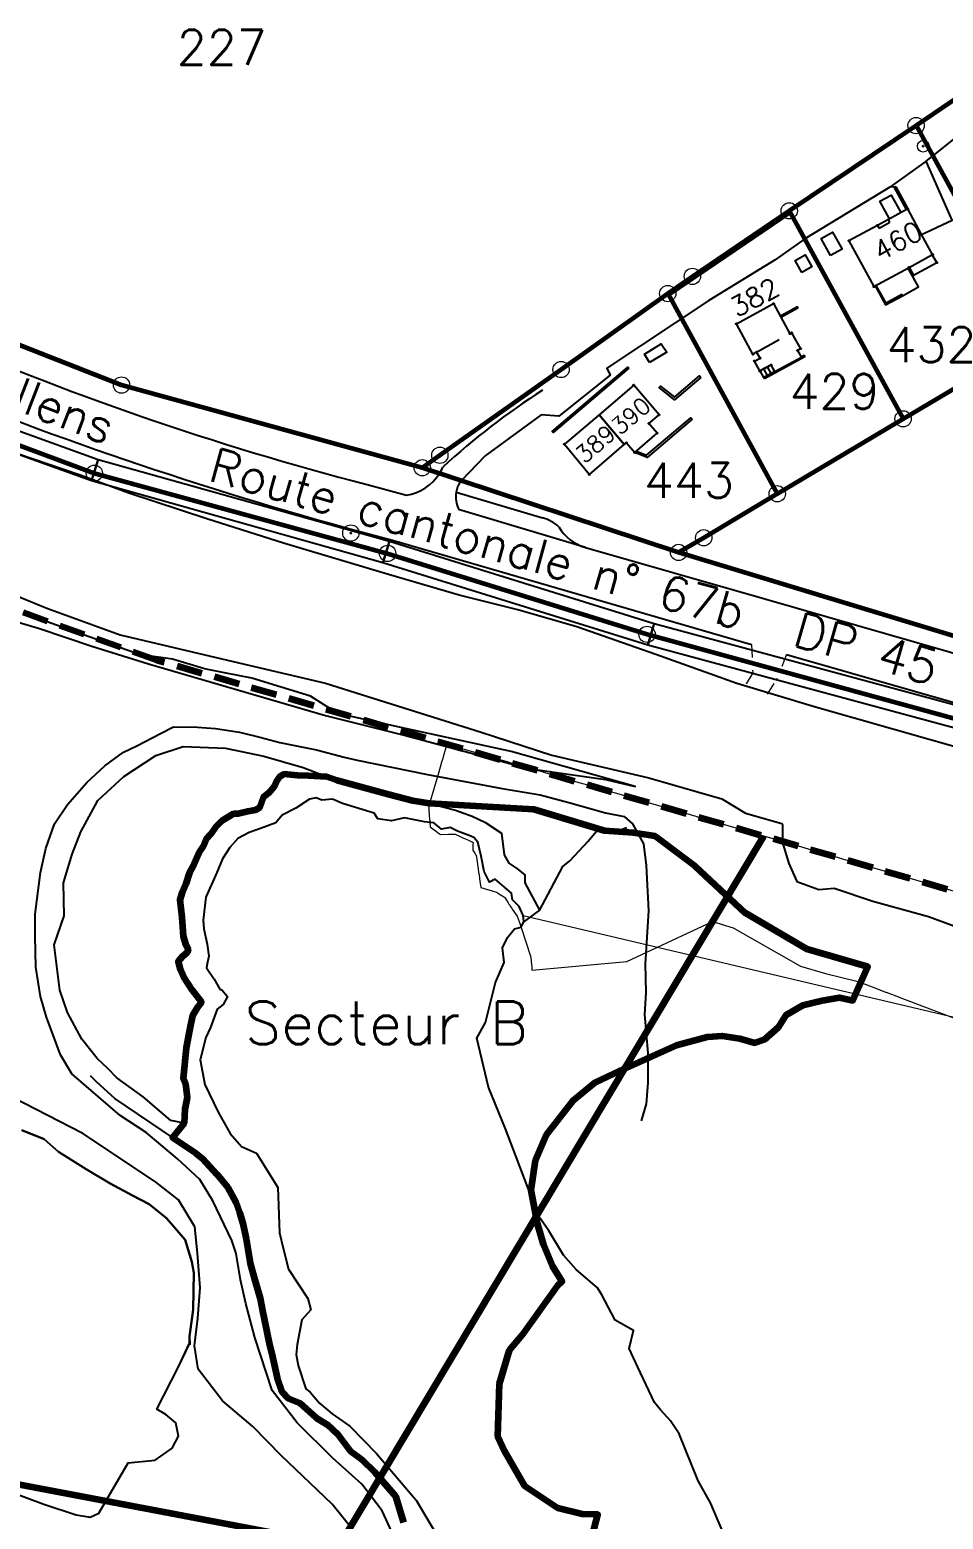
# Model space of a CAD drawing. Extents: x 2520721 to 2521796, y 1155654 to 1156356.
# Drawn here: x 2521179.1 to 2521320.3, y 1156099.8 to 1156330.2 of the extents above; entities that cross this region are included whole.
import ezdxf

# ---------------------------------------------------------------- set-up
doc = ezdxf.new("R2010")
doc.units = 0
doc.linetypes.add('HIDDEN', pattern=[6, 4, -2])
doc.linetypes.add('LINETYPE011', pattern=[4, 2, -2])
doc.layers.get('0').update_dxf_attribs({"linetype": 'CONTINUOUS'})
for name, color, linetype in [('A0240', 7, 'CONTINUOUS'), ('B0241', 7, 'CONTINUOUS'), ('BORD_DE_CHAUSS_E', 7, 'CONTINUOUS'), ('CDS_BATIMENTS', 7, 'CONTINUOUS'), ('CDS_NATURES', 7, 'CONTINUOUS'), ('OBJETS_DIVERS', 7, 'CONTINUOUS'), ('P_RIM_TRE_EXPLOITATION', 7, 'CONTINUOUS'), ('P_RIM_TRE_EXTRACTION', 7, 'CONTINUOUS'), ('PERIM_CUBE_2020', 7, 'CONTINUOUS'), ('POCHAGE', 7, 'CONTINUOUS'), ('POINTS', 7, 'CONTINUOUS'), ('PROJET_CASIER', 7, 'CONTINUOUS'), ('PROPRIETE_IMMEUBLES', 7, 'CONTINUOUS'), ('RAMBLAIS0237', 7, 'CONTINUOUS'), ('SECTEUR_NON_EXPLOITE0253', 7, 'CONTINUOUS'), ('STRUCTURES0246', 7, 'CONTINUOUS'), ('TXT-CDS', 7, 'CONTINUOUS'), ('TXT-IM', 7, 'CONTINUOUS'), ('TXT-ODL', 7, 'CONTINUOUS')]:
    doc.layers.add(name, color=color, linetype=linetype)
doc.styles.get("Standard").update_dxf_attribs({"font": 'simplex'})

# ---------------------------------------------------------------- blocks, each defined once
blk = doc.blocks.new('1')
at = {"layer": 'POINTS', "color": 8, "lineweight": 15}
blk.add_circle((0, 0), 0.7, dxfattribs=at)
at = {"layer": 'POINTS', "color": 7}
blk.add_circle((0, 0), 0.05, dxfattribs=at)
blk = doc.blocks.new('6')
at = {"layer": 'POINTS', "color": 8}
blk.add_circle((0, 0), 0.05, dxfattribs=at)
blk = doc.blocks.new('2')
at = {"layer": 'POINTS', "color": 8, "lineweight": 15}
blk.add_circle((0, 0), 0.5, dxfattribs=at)
at = {"layer": 'POINTS', "color": 7}
blk.add_circle((0, 0), 0.05, dxfattribs=at)
blk = doc.blocks.new('*G249325')
at = {"layer": 'OBJETS_DIVERS', "color": 8}
blk.add_line((0, 0), (-19.61, 5.86), dxfattribs=at)
blk.add_arc((-15.69, 7.79), 4.36, 170.0677, 206.2881, dxfattribs=at)
blk = doc.blocks.new('*G252415')
at = {"color": 7}
for points in [[(86.83, 471.76, 0), (85.76, 468.42, 0), (53.23, 480.16, 0), (54.83, 483.3, 0)], [(131.84, 459.12, 0), (130.85, 455.77, 0), (85.76, 468.42, 0), (86.83, 471.76, 0)], [(172.76, 446.39, 0), (171.78, 443.03, 0), (130.85, 455.77, 0), (131.84, 459.12, 0)], [(255.7, 423.96, 0), (254.75, 420.59, 0), (171.78, 443.03, 0), (172.76, 446.39, 0)]]:
    blk.add_polyline3d(points, close=True, dxfattribs=at)
blk = doc.blocks.new('*G288493')
at = {"layer": 'OBJETS_DIVERS', "color": 8}
for p, q in [((0, 0), (1.679, 0.891)), ((0.551, -1.05), (0, 0)), ((1.108, -0.745), (0.56, 0.297)), ((1.666, -0.44), (1.119, 0.594)), ((2.223, -0.135), (1.679, 0.891)), ((0.551, -1.05), (2.223, -0.135))]:
    blk.add_line(p, q, dxfattribs=at)
blk = doc.blocks.new('*G609309')
at = {"layer": 'RAMBLAIS0237', "color": 7, "lineweight": 20}
blk.add_polyline3d([(118.34, 280.95, 0), (49.93, 297.12, 0), (50.04, 296.21, 0), (49.6, 295.34, 0), (48.61, 295.11, 0), (47.49, 293.73, 0), (46.75, 292.14, 0), (47.01, 289.91, 0), (45.67, 286.77, 0), (44.08, 280.61, 0), (42.77, 278.2, 0), (44.56, 270.62, 0), (47.18, 264.15, 0), (51.46, 252.9, 0), (52.35, 250.62, 0), (53.91, 248.38, 0), (56.18, 244.61, 0), (58.1, 242.4, 0), (61.44, 239.56, 0), (62.11, 238.49, 0), (64.15, 234.58, 0), (67.01, 232.95, 0), (66.33, 230.17, 0), (67.68, 227.3, 0), (70.24, 221.81, 0), (71.16, 220.67, 0), (72.7, 219, 0), (74.02, 216.99, 0), (76.99, 209.74, 0), (78.87, 206.32, 0), (80.72, 202.06, 0)], dxfattribs=at)
blk = doc.blocks.new('*G611316')
at = {"layer": 'RAMBLAIS0237', "color": 7, "lineweight": 20}
blk.add_polyline3d([(118.34, 280.95, 0), (49.93, 297.12, 0), (50.04, 296.21, 0), (49.6, 295.34, 0), (48.61, 295.11, 0), (47.49, 293.73, 0), (46.75, 292.14, 0), (47.01, 289.91, 0), (45.67, 286.77, 0), (44.08, 280.61, 0), (42.77, 278.2, 0), (44.56, 270.62, 0), (47.18, 264.15, 0), (51.46, 252.9, 0), (52.35, 250.62, 0), (53.91, 248.38, 0), (56.18, 244.61, 0), (58.1, 242.4, 0), (61.44, 239.56, 0), (62.11, 238.49, 0), (64.15, 234.58, 0), (67.01, 232.95, 0), (66.33, 230.17, 0), (67.68, 227.3, 0), (70.24, 221.81, 0), (71.16, 220.67, 0), (72.7, 219, 0), (74.02, 216.99, 0), (76.99, 209.74, 0), (78.87, 206.32, 0), (80.72, 202.06, 0)], dxfattribs=at)

msp = doc.modelspace()

# ---------------------------------------------------------------- linework, layer by layer
at = {"layer": 'A0240', "color": 48, "lineweight": 20}
msp.add_polyline3d([(2521173.746, 1156104.976, 0), (2521181.266, 1156102.15, 0), (2521186.269, 1156100.515, 0), (2521188.156, 1156100.216, 0), (2521188.175, 1156100.213, 0), (2521188.46, 1156100.168, 0), (2521189.778, 1156100.76, 0), (2521194.309, 1156108.568, 0), (2521198.466, 1156108.992, 0), (2521201.093, 1156110.847, 0), (2521202.111, 1156112.702, 0), (2521201.69, 1156114.768, 0), (2521200.119, 1156116.061, 0), (2521198.749, 1156116.86, 0), (2521202.043, 1156123.308, 0), (2521203.823, 1156127.077, 0), (2521203.817, 1156128.101, 0), (2521204.385, 1156132.275, 0), (2521204.462, 1156137.947, 0), (2521204.137, 1156139.643, 0), (2521203.15, 1156143.068, 0), (2521200.258, 1156146.392, 0), (2521197.572, 1156148.559, 0), (2521194.975, 1156149.94, 0), (2521191.541, 1156151.779, 0), (2521187.838, 1156153.982, 0), (2521183.551, 1156156.678, 0), (2521181.303, 1156158.656, 0), (2521177.854, 1156160.016, 0)], dxfattribs=at)
at = {"layer": 'A0240', "color": 7}
msp.add_polyline3d([(2521173.746, 1156104.976, 0), (2521181.266, 1156102.15, 0), (2521186.269, 1156100.515, 0), (2521188.156, 1156100.216, 0), (2521188.175, 1156100.213, 0), (2521188.46, 1156100.168, 0), (2521189.778, 1156100.76, 0), (2521194.309, 1156108.568, 0), (2521198.466, 1156108.992, 0), (2521201.093, 1156110.847, 0), (2521202.111, 1156112.702, 0), (2521201.69, 1156114.768, 0), (2521200.119, 1156116.061, 0), (2521198.749, 1156116.86, 0), (2521202.043, 1156123.308, 0), (2521203.823, 1156127.077, 0), (2521203.817, 1156128.101, 0), (2521204.385, 1156132.275, 0), (2521204.462, 1156137.947, 0), (2521204.137, 1156139.643, 0), (2521203.15, 1156143.068, 0), (2521200.258, 1156146.392, 0), (2521197.572, 1156148.559, 0), (2521194.975, 1156149.94, 0), (2521191.541, 1156151.779, 0), (2521187.838, 1156153.982, 0), (2521183.551, 1156156.678, 0), (2521181.303, 1156158.656, 0), (2521177.854, 1156160.016, 0)], dxfattribs=at)
at = {"layer": 'B0241', "color": 37, "lineweight": 20}
for points in [[(2521324.494, 1156218.672, 671.49), (2521300.594, 1156225.432, 672.61), (2521288.424, 1156229.112, 673.01), (2521275.894, 1156233.582, 673.99), (2521263.674, 1156237.882, 674.38), (2521254.594, 1156240.492, 675.03), (2521245.494, 1156242.782, 675.27), (2521234.544, 1156245.982, 676.15), (2521218.344, 1156250.822, 676.77), (2521206.474, 1156254.562, 677.28), (2521194.394, 1156258.572, 677.85), (2521186.914, 1156261.342, 678.24), (2521172.314, 1156266.272, 678.81)], [(2521167.603, 1156246.552, 676.03), (2521181.723, 1156240.772, 675.54), (2521193.063, 1156236.642, 675.19), (2521207.943, 1156233.142, 674.87), (2521224.803, 1156229.192, 674.66), (2521248.873, 1156221.592, 673.39), (2521259.823, 1156218.022, 673.07), (2521274.833, 1156214.522, 673.6), (2521286.123, 1156211.292, 673.44), (2521289.783, 1156209.082, 673.38), (2521295.367, 1156207.44, 668.21), (2521295.486, 1156207.273, 668.21), (2521295.486, 1156204.473, 668.21), (2521296.486, 1156201.273, 668.21), (2521297.686, 1156198.473, 668.21), (2521301.086, 1156197.273, 668.21), (2521303.486, 1156197.473, 668.21), (2521309.486, 1156195.473, 668.21), (2521318.086, 1156193.073, 668.21), (2521325.086, 1156190.473, 668.21)]]:
    msp.add_polyline3d(points, dxfattribs=at)
at = {"layer": 'B0241', "color": 7}
for points in [[(2521324.494, 1156218.672, 671.49), (2521300.594, 1156225.432, 672.61), (2521288.424, 1156229.112, 673.01), (2521275.894, 1156233.582, 673.99), (2521263.674, 1156237.882, 674.38), (2521254.594, 1156240.492, 675.03), (2521245.494, 1156242.782, 675.27), (2521234.544, 1156245.982, 676.15), (2521218.344, 1156250.822, 676.77), (2521206.474, 1156254.562, 677.28), (2521194.394, 1156258.572, 677.85), (2521186.914, 1156261.342, 678.24), (2521172.314, 1156266.272, 678.81)], [(2521167.603, 1156246.552, 676.03), (2521181.723, 1156240.772, 675.54), (2521193.063, 1156236.642, 675.19), (2521207.943, 1156233.142, 674.87), (2521224.803, 1156229.192, 674.66), (2521248.873, 1156221.592, 673.39), (2521259.823, 1156218.022, 673.07), (2521274.833, 1156214.522, 673.6), (2521286.123, 1156211.292, 673.44), (2521289.783, 1156209.082, 673.38), (2521295.367, 1156207.44, 668.21), (2521295.486, 1156207.273, 668.21), (2521295.486, 1156204.473, 668.21), (2521296.486, 1156201.273, 668.21), (2521297.686, 1156198.473, 668.21), (2521301.086, 1156197.273, 668.21), (2521303.486, 1156197.473, 668.21), (2521309.486, 1156195.473, 668.21), (2521318.086, 1156193.073, 668.21), (2521325.086, 1156190.473, 668.21)]]:
    msp.add_polyline3d(points, dxfattribs=at)
at = {"layer": 'BORD_DE_CHAUSS_E', "color": 8, "linetype": 'LINETYPE011', "lineweight": 9}
for p, q in [((2521290.689, 1156235.162), (2521290.896, 1156230.777)), ((2521296.124, 1156233.592), (2521294.613, 1156229.749)), ((2521290.896, 1156230.777), (2521289.551, 1156228.546)), ((2521293.164, 1156227.443), (2521294.613, 1156229.749))]:
    msp.add_line(p, q, dxfattribs=at)
at = {"layer": 'CDS_BATIMENTS', "color": 8, "lineweight": 20}
for p, q in [((2521314.853, 1156302.52), (2521317, 1156298.581)), ((2521271.025, 1156266.071), (2521267.124, 1156270.7))]:
    msp.add_line(p, q, dxfattribs=at)
for points in [[(2521317, 1156298.581, 0), (2521318.702, 1156295.459, 0), (2521318.658, 1156295.435, 0), (2521319.333, 1156294.213, 0), (2521315.74, 1156292.278, 0), (2521315.084, 1156293.485, 0), (2521309.631, 1156290.51, 0), (2521305.771, 1156297.588, 0), (2521310.203, 1156299.975, 0), (2521311.872, 1156300.891, 0), (2521314.853, 1156302.52, 0)], [(2521267.124, 1156270.7, 0), (2521272.485, 1156275.268, 0), (2521276.417, 1156270.684, 0), (2521274.839, 1156269.329, 0), (2521276.125, 1156267.836, 0), (2521272.642, 1156264.841, 0), (2521271.35, 1156266.357, 0), (2521271.025, 1156266.071, 0)], [(2521271.025, 1156266.071, 0), (2521265.632, 1156261.457, 0), (2521261.762, 1156266.131, 0), (2521267.124, 1156270.7, 0)]]:
    msp.add_polyline3d(points, dxfattribs=at)
msp.add_polyline3d([(2521291.983, 1156277.46, 0), (2521291.159, 1156278.997, 0), (2521292.017, 1156279.44, 0), (2521291.493, 1156280.374, 0), (2521290.929, 1156280.057, 0), (2521288.358, 1156284.749, 0), (2521294.11, 1156287.874, 0), (2521296.644, 1156283.227, 0), (2521296.909, 1156283.371, 0), (2521298.27, 1156280.902, 0), (2521297.832, 1156280.631, 0), (2521298.431, 1156279.526, 0), (2521294.319, 1156277.303, 0), (2521293.741, 1156278.393, 0)], close=True, dxfattribs=at)
at = {"layer": 'CDS_NATURES', "color": 8}
for p, q in [((2521318.824, 1156310.798), (2521330.355, 1156320.024)), ((2521317.709, 1156309.906), (2521312.086, 1156305.912)), ((2521231.287, 1156259.888), (2521237.365, 1156258.252)), ((2521245.026, 1156258.7), (2521258.357, 1156254.763))]:
    msp.add_line(p, q, dxfattribs=at)
at = {"layer": 'CDS_NATURES', "color": 8, "linetype": 'HIDDEN'}
for p, q in [((2521317.709, 1156309.906), (2521318.824, 1156310.798)), ((2521321.573, 1156305.71), (2521318.824, 1156310.798)), ((2521242.447, 1156261.606), (2521245.831, 1156260.488)), ((2521245.831, 1156260.488), (2521245.651, 1156260.301)), ((2521291.369, 1156232.107), (2521294.614, 1156231.217))]:
    msp.add_line(p, q, dxfattribs=at)
at = {"layer": 'CDS_NATURES', "color": 8}
for points in [[(2521317, 1156298.581, 0), (2521321.747, 1156300.775, 0), (2521317.709, 1156309.906, 0)], [(2521312.086, 1156305.912, 0), (2521298.924, 1156297.891, 0), (2521294.364, 1156294.64, 0), (2521284.086, 1156288.357, 0), (2521268.322, 1156277.876, 0), (2521268.824, 1156276.823, 0), (2521260.908, 1156270.467, 0), (2521258.186, 1156270.674, 0), (2521249.534, 1156264.323, 0), (2521245.831, 1156260.488, 0)], [(2521235.193, 1156251.286, 0), (2521290.689, 1156235.162, 0)], [(2521265.019, 1156250.156, 0), (2521292.763, 1156242.188, 0), (2521433.808, 1156201.683, 0)], [(2521296.124, 1156233.592, 0), (2521432.14, 1156194.623, 0)]]:
    msp.add_polyline3d(points, dxfattribs=at)
at = {"layer": 'CDS_NATURES', "color": 8, "linetype": 'HIDDEN'}
msp.add_polyline3d([(2521314.853, 1156302.52, 0), (2521313.008, 1156305.937, 0), (2521312.086, 1156305.912, 0)], dxfattribs=at)
at = {"layer": 'CDS_NATURES', "color": 8}
for centre, radius, start, end in [((2521345.396, 1156701.315), 455.935, 246.33289, 255.50669), ((2521387.061, 1156830.094), 598.398, 247.938246, 255.298467), ((2521315.766, 1156184.123), 107.025, 122.41413, 132.86568), ((2521236.182, 1156265.57), 7.413, 279.17657, 327.67117), ((2521236.14, 1156265.59), 7.46, 327.71858, 336.09313), ((2521249.321, 1156257.946), 4.361, 147.30973, 170.04082), ((2521256.453, 1156248.304), 6.733, 48.50736, 73.57386), ((2521266.951, 1156256.876), 6.992, 210.30245, 253.96111)]:
    msp.add_arc(centre, radius, start, end, dxfattribs=at)
at = {"layer": 'OBJETS_DIVERS', "color": 8, "linetype": 'HIDDEN'}
for p, q in [((2521315.084, 1156293.485), (2521318.658, 1156295.435)), ((2521291.493, 1156280.374), (2521296.644, 1156283.227))]:
    msp.add_line(p, q, dxfattribs=at)
at = {"layer": 'OBJETS_DIVERS', "color": 8}
for points in [[(2521313.008, 1156305.937, 0), (2521314.853, 1156302.52, 0), (2521314.677, 1156302.425, 0), (2521312.832, 1156305.842, 0)], [(2521278.062, 1156289.117, 0), (2521296.852, 1156301.867, 0), (2521296.712, 1156302.074, 0), (2521277.922, 1156289.324, 0)], [(2521302.93, 1156295.328, 0), (2521301.466, 1156297.971, 0), (2521303.242, 1156298.955, 0), (2521304.735, 1156296.291, 0)], [(2521298.463, 1156292.671, 0), (2521297.445, 1156294.568, 0), (2521299.014, 1156295.422, 0), (2521300.034, 1156293.548, 0)], [(2521309.807, 1156290.606, 0), (2521311.422, 1156287.68, 0), (2521314.042, 1156289.088, 0), (2521313.947, 1156289.264, 0), (2521311.502, 1156287.95, 0), (2521309.982, 1156290.703, 0)], [(2521295.255, 1156285.775, 0), (2521297.875, 1156287.204, 0), (2521297.789, 1156287.362, 0), (2521295.169, 1156285.933, 0)], [(2521274.942, 1156278.75, 0), (2521274.145, 1156280.046, 0), (2521276.754, 1156281.65, 0), (2521277.601, 1156280.385, 0)], [(2521271.732, 1156277.872, 0), (2521260.015, 1156267.928, 0), (2521259.886, 1156268.08, 0), (2521271.603, 1156278.024, 0)], [(2521292.699, 1156276.294, 0), (2521298.952, 1156279.714, 0), (2521298.866, 1156279.872, 0), (2521298.386, 1156279.609, 0), (2521298.431, 1156279.526, 0), (2521294.319, 1156277.303, 0), (2521294.285, 1156277.367, 0), (2521292.613, 1156276.452, 0)], [(2521282.846, 1156276.474, 0), (2521278.8, 1156273.008, 0), (2521276.433, 1156274.899, 0), (2521276.62, 1156275.133, 0), (2521278.793, 1156273.397, 0), (2521282.651, 1156276.702, 0)], [(2521281.522, 1156269.979, 0), (2521274.543, 1156264.1, 0), (2521272.642, 1156264.841, 0), (2521272.9, 1156265.063, 0), (2521274.486, 1156264.444, 0), (2521281.329, 1156270.208, 0)]]:
    msp.add_polyline3d(points, close=True, dxfattribs=at)
for points in [[(2521312.031, 1156300.987, 0), (2521310.551, 1156303.713, 0), (2521312.318, 1156304.673, 0), (2521313.798, 1156301.947, 0)], [(2521314.042, 1156289.088, 0), (2521316.518, 1156290.46, 0), (2521314.9, 1156293.385, 0)]]:
    msp.add_polyline3d(points, dxfattribs=at)
at = {"layer": 'OBJETS_DIVERS', "color": 8, "linetype": 'HIDDEN'}
msp.add_polyline3d([(2521310.203, 1156299.975, 0), (2521310.444, 1156299.536, 0), (2521312.113, 1156300.452, 0), (2521311.872, 1156300.891, 0)], dxfattribs=at)
at = {"layer": 'P_RIM_TRE_EXPLOITATION', "color": 161, "linetype": 'HIDDEN', "lineweight": 158}
msp.add_polyline3d([(2521349.789, 1156188.923, 0), (2521198.816, 1156232.686, 0), (2521157.33, 1156247.476, 0), (2521131.07, 1156266.95, 0), (2521057.917, 1156171.774, 0), (2521041.27, 1156154.069, 0), (2521016.974, 1156135.699, 0), (2520995.212, 1156149.773, 0), (2520903.085, 1156001.821, 0), (2520879.39, 1155830.965, 0)], dxfattribs=at)
at = {"layer": 'PERIM_CUBE_2020', "color": 242, "lineweight": 100}
msp.add_polyline3d([(2521266.096, 1156097.425, 0), (2521266.946, 1156100.582, 0), (2521264.499, 1156100.609, 0), (2521260.777, 1156101.532, 0), (2521255.667, 1156104.951, 0), (2521252.537, 1156110.319, 0), (2521251.453, 1156112.616, 0), (2521251.732, 1156120.812, 0), (2521253.26, 1156126.016, 0), (2521255.222, 1156128.318, 0), (2521260.718, 1156135.943, 0), (2521261.404, 1156136.611, 0), (2521259.931, 1156139.022, 0), (2521258.554, 1156142.39, 0), (2521257.588, 1156145.599, 0), (2521256.632, 1156150.766, 0), (2521257.318, 1156155.321, 0), (2521258.991, 1156159.32, 0), (2521263.23, 1156164.724, 0), (2521266.467, 1156167.38, 0), (2521270.314, 1156169.202, 0), (2521279.115, 1156173.191, 0), (2521283.883, 1156174.439, 0), (2521286.184, 1156174.634, 0), (2521288.835, 1156174.19, 0), (2521291.241, 1156173.533, 0), (2521292.727, 1156174.038, 0), (2521294.893, 1156175.963, 0), (2521296.074, 1156177.857, 0), (2521298.64, 1156179.373, 0), (2521301.604, 1156180.08, 0), (2521304.294, 1156180.563, 0), (2521306.381, 1156180.071, 0), (2521308.704, 1156185.293, 0), (2521299.276, 1156188.026, 0), (2521289.747, 1156193.578, 0), (2521282.007, 1156200.846, 0), (2521275.811, 1156205.492, 0), (2521272.394, 1156205.999, 0), (2521267.985, 1156206.331, 0), (2521257.055, 1156209.631, 0), (2521240.929, 1156210.546, 0), (2521238.325, 1156210.976, 0), (2521234.549, 1156211.94, 0), (2521226.617, 1156214.124, 0), (2521225.029, 1156214.701, 0), (2521222.199, 1156214.858, 0), (2521220.484, 1156214.875, 0), (2521218.456, 1156215.102, 0), (2521217.742, 1156214.756, 0), (2521217.266, 1156214.027, 0), (2521216.909, 1156213.176, 0), (2521216.034, 1156212.163, 0), (2521215.201, 1156211.499, 0), (2521214.619, 1156209.888, 0), (2521213.984, 1156209.549, 0), (2521212.804, 1156209.3, 0), (2521211.298, 1156208.968, 0), (2521210.592, 1156208.931, 0), (2521208.744, 1156207.808, 0), (2521207.886, 1156206.941, 0), (2521207.106, 1156205.792, 0), (2521206.355, 1156205.018, 0), (2521205.969, 1156204.011, 0), (2521205.219, 1156202.906, 0), (2521204.28, 1156200.684, 0), (2521203.773, 1156199.876, 0), (2521203.209, 1156198.111, 0), (2521202.654, 1156196.815, 0), (2521202.309, 1156195.659, 0), (2521202.596, 1156192.982, 0), (2521202.808, 1156190.042, 0), (2521203.178, 1156188.791, 0), (2521203.613, 1156188.035, 0), (2521203.436, 1156187.495, 0), (2521202.689, 1156186.831, 0), (2521202.068, 1156186.126, 0), (2521202.371, 1156184.953, 0), (2521202.872, 1156183.746, 0), (2521204.193, 1156181.692, 0), (2521205.643, 1156179.82, 0), (2521205.013, 1156179.055, 0), (2521204.276, 1156177.76, 0), (2521203.799, 1156175.512, 0), (2521203.274, 1156172.764, 0), (2521202.841, 1156168.014, 0), (2521203.173, 1156167.168, 0), (2521203.439, 1156165.099, 0), (2521203.06, 1156163.262, 0), (2521202.974, 1156161.127, 0), (2521201.16, 1156158.917, 0), (2521204.781, 1156156.49, 0), (2521205.879, 1156155.572, 0), (2521208.008, 1156153.238, 0), (2521209.72, 1156151.17, 0), (2521210.987, 1156148.912, 0), (2521211.554, 1156147.273, 0), (2521212.055, 1156145.583, 0), (2521212.572, 1156143.209, 0), (2521212.858, 1156141.357, 0), (2521213.156, 1156139.431, 0), (2521213.881, 1156136.827, 0), (2521214.707, 1156133.979, 0), (2521215.093, 1156132.102, 0), (2521216.13, 1156127.067, 0), (2521216.642, 1156124.958, 0), (2521217.364, 1156121.697, 0), (2521218.064, 1156119.59, 0), (2521219.105, 1156118.535, 0), (2521220.791, 1156117.831, 0), (2521223.32, 1156115.605, 0), (2521225.088, 1156114.487, 0), (2521226.806, 1156112.916, 0), (2521228.705, 1156110.394, 0), (2521230.477, 1156109.032, 0), (2521232.4, 1156107.155, 0), (2521235.663, 1156103.414, 0), (2521236.875, 1156099.348, 0)], dxfattribs=at)
at = {"layer": 'POCHAGE', "color": 253}
for points in [[(2521314.853, 1156302.52, 0), (2521311.872, 1156300.891, 0), (2521310.203, 1156299.975, 0), (2521305.771, 1156297.588, 0), (2521309.631, 1156290.51, 0), (2521315.084, 1156293.485, 0), (2521315.74, 1156292.278, 0), (2521319.333, 1156294.213, 0), (2521318.658, 1156295.435, 0), (2521318.702, 1156295.459, 0), (2521317, 1156298.581, 0)], [(2521291.983, 1156277.46, 0), (2521291.159, 1156278.997, 0), (2521292.017, 1156279.44, 0), (2521291.493, 1156280.374, 0), (2521290.929, 1156280.057, 0), (2521288.358, 1156284.749, 0), (2521294.11, 1156287.874, 0), (2521296.644, 1156283.227, 0), (2521296.909, 1156283.371, 0), (2521298.27, 1156280.902, 0), (2521297.832, 1156280.631, 0), (2521298.431, 1156279.526, 0), (2521294.319, 1156277.303, 0), (2521293.741, 1156278.393, 0)], [(2521267.124, 1156270.7, 0), (2521271.025, 1156266.071, 0), (2521271.35, 1156266.357, 0), (2521272.642, 1156264.841, 0), (2521276.125, 1156267.836, 0), (2521274.839, 1156269.329, 0), (2521276.417, 1156270.684, 0), (2521272.485, 1156275.268, 0)], [(2521267.124, 1156270.7, 0), (2521261.762, 1156266.131, 0), (2521265.632, 1156261.457, 0), (2521271.025, 1156266.071, 0)]]:
    msp.add_polyline3d(points, close=True, dxfattribs=at)
at = {"layer": 'PROJET_CASIER', "color": 7, "lineweight": 120}
for points in [[(2521144.364, 1155957.712, 0), (2521292.586, 1156205.505, 0)], [(2521016.974, 1156135.699, 0), (2521226.969, 1156095.809, 0), (2521495.073, 1155928.526, 0)]]:
    msp.add_polyline3d(points, dxfattribs=at)
at = {"layer": 'PROPRIETE_IMMEUBLES', "color": 8, "lineweight": 60}
for p, q in [((2521296.534, 1156302.23), (2521316.157, 1156315.415)), ((2521316.157, 1156315.415), (2521334.374, 1156282.093)), ((2521296.534, 1156302.23), (2521314.144, 1156270.059)), ((2521277.754, 1156289.439), (2521294.69, 1156258.465)), ((2521314.144, 1156270.059), (2521334.374, 1156282.093)), ((2521294.69, 1156258.465), (2521314.144, 1156270.059)), ((2521279.427, 1156249.387), (2521239.787, 1156262.485))]:
    msp.add_line(p, q, dxfattribs=at)
for points in [[(2521316.157, 1156315.415, 0), (2521332.071, 1156326.239, 0), (2521335.879, 1156328.21, 0)], [(2521277.754, 1156289.439, 0), (2521281.559, 1156292.091, 0), (2521296.534, 1156302.23, 0)], [(2521784.101, 1156291.983, 0), (2521769.45, 1156292.66, 0), (2521728.526, 1156288.038, 0), (2521705.378, 1156282.51, 0), (2521678.328, 1156276.403, 0), (2521656.912, 1156270.633, 0), (2521614.501, 1156253.577, 0), (2521542.799, 1156217.214, 0), (2521511.027, 1156203.563, 0), (2521485.183, 1156198.414, 0), (2521460.789, 1156198.941, 0), (2521435.933, 1156203.755, 0), (2521361.286, 1156224.535, 0), (2521279.427, 1156249.387, 0)], [(2521239.787, 1156262.485, 0), (2521242.508, 1156264.42, 0), (2521261.262, 1156277.685, 0), (2521277.754, 1156289.439, 0)], [(2521239.787, 1156262.485, 0), (2521193.286, 1156275.286, 0), (2521163.957, 1156286.753, 0)], [(2521157.05, 1156273.577, 0), (2521189.082, 1156261.647, 0), (2521234.429, 1156249.239, 0), (2521274.546, 1156236.722, 0), (2521358.363, 1156213.731, 0), (2521432.472, 1156192.278, 0), (2521459.388, 1156186.163, 0), (2521486.651, 1156184.953, 0), (2521507.331, 1156188.94, 0)], [(2521294.69, 1156258.465, 0), (2521283.309, 1156251.655, 0), (2521279.427, 1156249.387, 0)]]:
    msp.add_polyline3d(points, dxfattribs=at)
at = {"layer": 'SECTEUR_NON_EXPLOITE0253', "color": 7, "lineweight": 20}
msp.add_polyline3d([(2521243.029, 1156217.789, 0), (2521243.01, 1156217.724, 0), (2521242.859, 1156217.202, 0), (2521242.787, 1156216.956, 0), (2521242.564, 1156216.187, 0), (2521242.184, 1156214.873, 0), (2521241.638, 1156212.993, 0), (2521240.929, 1156210.546, 0), (2521240.756, 1156210.255, 0), (2521240.791, 1156209.768, 0), (2521240.797, 1156209.688, 0), (2521240.799, 1156209.657, 0), (2521240.8, 1156209.645, 0), (2521240.81, 1156209.51, 0), (2521240.81, 1156209.508, 0), (2521240.811, 1156209.498, 0), (2521240.812, 1156209.487, 0), (2521240.819, 1156209.384, 0), (2521240.82, 1156209.368, 0), (2521240.832, 1156209.199, 0), (2521240.835, 1156209.164, 0), (2521240.864, 1156208.762, 0), (2521240.868, 1156208.705, 0), (2521240.876, 1156208.593, 0), (2521240.88, 1156208.549, 0), (2521240.881, 1156208.535, 0), (2521240.902, 1156208.248, 0), (2521240.904, 1156208.221, 0), (2521240.938, 1156207.748, 0), (2521240.947, 1156207.621, 0), (2521240.996, 1156206.95, 0), (2521241.654, 1156206.467, 0), (2521241.979, 1156206.228, 0), (2521242.109, 1156206.132, 0), (2521242.463, 1156205.872, 0), (2521242.6, 1156205.772, 0), (2521243.838, 1156205.786, 0), (2521243.885, 1156205.786, 0), (2521243.931, 1156205.787, 0), (2521243.973, 1156205.787, 0), (2521244.855, 1156205.797, 0), (2521245.644, 1156205.442, 0), (2521246.08, 1156205.245, 0), (2521246.595, 1156205.013, 0), (2521247.033, 1156204.816, 0), (2521247.345, 1156204.675, 0), (2521247.51, 1156204.601, 0), (2521247.637, 1156204.544, 0), (2521247.624, 1156204.217, 0), (2521247.612, 1156203.923, 0), (2521247.607, 1156203.805, 0), (2521247.599, 1156203.619, 0), (2521247.592, 1156203.436, 0), (2521247.587, 1156203.316, 0), (2521247.909, 1156202.855, 0), (2521247.93, 1156202.826, 0), (2521247.935, 1156202.818, 0), (2521247.951, 1156202.795, 0), (2521248.026, 1156202.689, 0), (2521248.113, 1156202.564, 0), (2521248.119, 1156202.525, 0), (2521248.156, 1156202.272, 0), (2521248.262, 1156201.538, 0), (2521248.32, 1156201.138, 0), (2521248.418, 1156200.464, 0), (2521248.444, 1156200.282, 0), (2521248.48, 1156200.034, 0), (2521248.51, 1156199.829, 0), (2521248.52, 1156199.756, 0), (2521248.621, 1156199.062, 0), (2521248.634, 1156198.975, 0), (2521248.642, 1156198.919, 0), (2521248.75, 1156198.174, 0), (2521248.829, 1156197.629, 0), (2521248.84, 1156197.552, 0), (2521249.881, 1156197.251, 0), (2521250.461, 1156197.084, 0), (2521250.732, 1156197.006, 0), (2521250.914, 1156196.953, 0), (2521251.271, 1156196.85, 0), (2521251.545, 1156196.671, 0), (2521252.057, 1156196.337, 0), (2521252.124, 1156196.293, 0), (2521252.175, 1156196.259, 0), (2521252.396, 1156196.115, 0), (2521252.499, 1156196.048, 0), (2521252.797, 1156195.6, 0), (2521253.058, 1156195.206, 0), (2521253.201, 1156194.99, 0), (2521253.318, 1156194.815, 0), (2521253.394, 1156194.7, 0), (2521253.565, 1156194.442, 0), (2521253.715, 1156194.217, 0), (2521254.454, 1156193.103, 0), (2521254.529, 1156192.991, 0), (2521254.672, 1156192.565, 0), (2521254.71, 1156192.452, 0), (2521254.754, 1156192.318, 0), (2521254.858, 1156192.007, 0), (2521255.043, 1156191.456, 0), (2521255.054, 1156191.423, 0), (2521255.058, 1156191.411, 0), (2521255.059, 1156191.41, 0), (2521255.06, 1156191.406, 0), (2521255.066, 1156191.386, 0), (2521255.07, 1156191.374, 0), (2521256.552, 1156186.951, 0), (2521256.612, 1156186.285, 0), (2521256.634, 1156186.044, 0), (2521256.635, 1156186.025, 0), (2521256.658, 1156185.775, 0), (2521256.658, 1156185.77, 0), (2521256.71, 1156185.193, 0), (2521256.712, 1156185.171, 0), (2521256.725, 1156185.021, 0), (2521256.726, 1156185.01, 0), (2521256.747, 1156184.778, 0), (2521271.404, 1156186.092, 0), (2521284.679, 1156192.286, 0), (2521286.832, 1156195.886, 0), (2521286.997, 1156196.161, 0), (2521288.047, 1156197.917, 0), (2521289.137, 1156199.739, 0), (2521290.312, 1156201.703, 0), (2521290.912, 1156202.707, 0), (2521290.925, 1156202.729, 0), (2521290.936, 1156202.747, 0), (2521291.582, 1156203.826, 0), (2521291.734, 1156204.08, 0), (2521292.586, 1156205.505, 0), (2521283.514, 1156208.134, 0), (2521282.566, 1156208.409, 0), (2521282.269, 1156208.495, 0), (2521282.011, 1156208.57, 0), (2521281.729, 1156208.652, 0), (2521281.109, 1156208.831, 0), (2521279.709, 1156209.237, 0), (2521278.893, 1156209.474, 0), (2521274.419, 1156210.771, 0), (2521273.875, 1156210.928, 0), (2521273.708, 1156210.977, 0), (2521271.991, 1156211.474, 0), (2521271.69, 1156211.562, 0), (2521270.05, 1156212.037, 0), (2521266.856, 1156212.963, 0), (2521266.337, 1156213.113, 0), (2521264.249, 1156213.719, 0), (2521263.345, 1156213.981, 0), (2521263.25, 1156214.008, 0), (2521262.384, 1156214.259, 0), (2521262.325, 1156214.276, 0), (2521261.926, 1156214.392, 0), (2521260.069, 1156214.93, 0), (2521259.739, 1156215.026, 0), (2521258.579, 1156215.362, 0), (2521258.526, 1156215.378, 0), (2521257.741, 1156215.605, 0), (2521257.702, 1156215.616, 0), (2521256.257, 1156216.035, 0), (2521253.403, 1156216.863, 0), (2521252.961, 1156216.991, 0), (2521251.647, 1156217.372, 0), (2521251.504, 1156217.413, 0), (2521251.497, 1156217.415, 0), (2521251.331, 1156217.463, 0), (2521251.057, 1156217.543, 0), (2521246.478, 1156218.87, 0), (2521245.611, 1156219.121, 0), (2521243.585, 1156219.709, 0)], close=True, dxfattribs=at)
msp.add_polyline3d([(2521322.834, 1156196.736, 0), (2521320.331, 1156197.462, 0), (2521316.491, 1156198.575, 0), (2521314.514, 1156199.148, 0), (2521312.812, 1156199.642, 0), (2521312.029, 1156199.869, 0), (2521311.789, 1156199.938, 0), (2521304.826, 1156201.957, 0), (2521304.163, 1156202.149, 0), (2521302.271, 1156202.697, 0), (2521302.194, 1156202.719, 0), (2521301.809, 1156202.831, 0), (2521301.738, 1156202.852, 0), (2521301.722, 1156202.856, 0), (2521301.396, 1156202.951, 0), (2521300.699, 1156203.153, 0), (2521298.343, 1156203.836, 0), (2521295.938, 1156204.533, 0), (2521295.645, 1156204.618, 0), (2521295.341, 1156204.706, 0), (2521295.26, 1156204.729, 0), (2521295.155, 1156204.76, 0), (2521295.027, 1156204.797, 0), (2521294.42, 1156204.973, 0), (2521294.237, 1156205.026, 0), (2521292.586, 1156205.505, 0), (2521291.734, 1156204.08, 0), (2521291.582, 1156203.826, 0), (2521290.936, 1156202.747, 0), (2521290.925, 1156202.729, 0), (2521290.912, 1156202.707, 0), (2521290.312, 1156201.703, 0), (2521289.137, 1156199.739, 0), (2521288.047, 1156197.917, 0), (2521286.997, 1156196.161, 0), (2521286.832, 1156195.886, 0), (2521284.679, 1156192.286, 0), (2521287.884, 1156191.303, 0), (2521298.269, 1156185.377, 0), (2521302.12, 1156184.26, 0), (2521307.202, 1156183.006, 0), (2521310.025, 1156181.932, 0), (2521310.039, 1156181.927, 0), (2521311.431, 1156181.397, 0), (2521311.454, 1156181.389, 0), (2521311.493, 1156181.374, 0), (2521311.503, 1156181.37, 0), (2521311.506, 1156181.369, 0), (2521311.508, 1156181.368, 0), (2521311.509, 1156181.367, 0), (2521311.511, 1156181.367, 0), (2521312.196, 1156181.106, 0), (2521312.764, 1156180.89, 0), (2521312.969, 1156180.812, 0), (2521312.973, 1156180.811, 0), (2521312.976, 1156180.81, 0), (2521313.004, 1156180.799, 0), (2521313.021, 1156180.792, 0), (2521313.186, 1156180.729, 0), (2521313.363, 1156180.662, 0), (2521323.017, 1156176.99, 0)], dxfattribs=at)
at = {"layer": 'STRUCTURES0246', "color": 7}
for points in [[(2521173.967, 1156239.579, 0), (2521180.608, 1156237.632, 0), (2521188.714, 1156234.875, 0), (2521197.464, 1156232.152, 0), (2521224.825, 1156224.186, 0), (2521237.21, 1156221.068, 0), (2521256.216, 1156215.974, 0), (2521268.136, 1156214.286, 0), (2521272.713, 1156213.191, 0), (2521253.531, 1156218.61, 0), (2521237.224, 1156222.144, 0), (2521226.759, 1156224.461, 0), (2521222.534, 1156227.133, 0), (2521213.429, 1156229.946, 0), (2521209.215, 1156230.789, 0), (2521206.137, 1156231.365, 0), (2521201.151, 1156232.862, 0), (2521196.054, 1156233.596, 0), (2521188.3, 1156236.357, 0), (2521178.897, 1156239.689, 0)], [(2521236.585, 1156094.65, 0), (2521233.603, 1156101.154, 0), (2521230.44, 1156105.248, 0), (2521225.975, 1156109.275, 0), (2521220.466, 1156114.756, 0), (2521216.58, 1156119.758, 0), (2521213.898, 1156127.963, 0), (2521212.52, 1156133.192, 0), (2521211.686, 1156136.865, 0), (2521210.99, 1156140.952, 0), (2521210.327, 1156142.964, 0), (2521207.384, 1156149.113, 0), (2521205.409, 1156152.399, 0), (2521201.949, 1156155.601, 0), (2521197.118, 1156159.639, 0), (2521193.059, 1156162.27, 0), (2521185.616, 1156168.718, 0), (2521183.833, 1156171.676, 0), (2521181.685, 1156177.527, 0), (2521180.757, 1156180.691, 0), (2521180.046, 1156185.237, 0), (2521179.953, 1156190.097, 0), (2521179.959, 1156193.418, 0), (2521180.738, 1156199.878, 0), (2521181.571, 1156203.586, 0), (2521182.939, 1156207.394, 0), (2521184.951, 1156210.399, 0), (2521187.937, 1156213.792, 0), (2521190.706, 1156216.363, 0), (2521193.583, 1156218.499, 0), (2521195.634, 1156219.485, 0), (2521199.421, 1156221.431, 0), (2521201.348, 1156222.41, 0), (2521205.049, 1156222.38, 0), (2521207.82, 1156222.145, 0), (2521211.529, 1156221.569, 0), (2521214.656, 1156220.825, 0), (2521217.766, 1156219.993, 0), (2521223.414, 1156218.846, 0), (2521227.74, 1156217.745, 0), (2521229.724, 1156217.239, 0), (2521240.601, 1156215.055, 0), (2521252.153, 1156212.873, 0), (2521258, 1156211.895, 0), (2521262.456, 1156210.692, 0), (2521268.126, 1156209.107, 0), (2521270.994, 1156208.536, 0), (2521272.312, 1156207.388, 0), (2521273.995, 1156204.332, 0), (2521274.417, 1156200.955, 0), (2521274.78, 1156193.96, 0), (2521274.247, 1156185.765, 0), (2521274.373, 1156181.32, 0), (2521274.135, 1156177.912, 0), (2521274.652, 1156171.923, 0), (2521274.671, 1156167.333, 0), (2521274.41, 1156164.11, 0), (2521273.628, 1156161.491, 0)], [(2521202.974, 1156161.127, 0), (2521200.901, 1156161.499, 0), (2521196.613, 1156165.161, 0), (2521192.571, 1156168.14, 0), (2521191.146, 1156169.547, 0), (2521189.528, 1156171.094, 0), (2521187.17, 1156174.084, 0), (2521184.943, 1156178.221, 0), (2521183.728, 1156181.703, 0), (2521182.869, 1156188.68, 0), (2521184.399, 1156193.176, 0), (2521184.314, 1156198.288, 0), (2521185.66, 1156202.726, 0), (2521187.004, 1156206.182, 0), (2521188.572, 1156209.137, 0), (2521189.613, 1156211.026, 0), (2521193.669, 1156214.75, 0), (2521198.568, 1156217.996, 0), (2521202.842, 1156219.378, 0), (2521209.341, 1156219.093, 0), (2521215.285, 1156217.894, 0), (2521221.369, 1156216.149, 0), (2521226.617, 1156214.124, 0), (2521234.549, 1156211.94, 0), (2521238.325, 1156210.976, 0), (2521240.929, 1156210.546, 0), (2521244.949, 1156209.542, 0), (2521247.526, 1156208.588, 0), (2521249.445, 1156207.649, 0), (2521252.053, 1156205.949, 0), (2521252.458, 1156202.628, 0), (2521253.159, 1156201.341, 0), (2521254.43, 1156200.525, 0), (2521255.652, 1156199.541, 0), (2521255.626, 1156198.279, 0), (2521257.913, 1156194.046, 0), (2521255.528, 1156192.316, 0)], [(2521202.961, 1156161.287, 0), (2521203.06, 1156163.262, 0), (2521203.439, 1156165.099, 0), (2521203.309, 1156166.464, 0), (2521203.173, 1156167.168, 0), (2521202.841, 1156168.014, 0), (2521203.018, 1156170.25, 0), (2521203.274, 1156172.764, 0), (2521203.799, 1156175.512, 0), (2521204.276, 1156177.76, 0), (2521205.013, 1156179.055, 0), (2521205.643, 1156179.82, 0), (2521204.193, 1156181.692, 0), (2521202.872, 1156183.746, 0), (2521202.371, 1156184.953, 0), (2521202.068, 1156186.126, 0), (2521202.689, 1156186.831, 0), (2521203.436, 1156187.495, 0), (2521203.613, 1156188.035, 0), (2521203.178, 1156188.791, 0), (2521202.808, 1156190.042, 0), (2521202.668, 1156191.856, 0), (2521202.596, 1156192.982, 0), (2521202.5, 1156193.839, 0), (2521202.309, 1156195.659, 0), (2521202.654, 1156196.815, 0), (2521203.209, 1156198.111, 0), (2521203.773, 1156199.876, 0), (2521204.28, 1156200.684, 0), (2521205.219, 1156202.906, 0), (2521205.969, 1156204.011, 0), (2521206.355, 1156205.018, 0), (2521207.106, 1156205.792, 0), (2521207.886, 1156206.941, 0), (2521208.744, 1156207.808, 0), (2521210.592, 1156208.931, 0), (2521211.298, 1156208.968, 0), (2521212.804, 1156209.3, 0), (2521213.984, 1156209.549, 0), (2521214.619, 1156209.888, 0), (2521215.201, 1156211.499, 0), (2521216.034, 1156212.163, 0), (2521216.909, 1156213.176, 0), (2521217.266, 1156214.027, 0), (2521217.742, 1156214.756, 0), (2521218.456, 1156215.102, 0), (2521220.484, 1156214.875, 0), (2521222.199, 1156214.858, 0), (2521224.244, 1156214.688, 0), (2521225.029, 1156214.701, 0)], [(2521286.189, 1156098.128, 0), (2521284.336, 1156102.389, 0), (2521282.462, 1156105.809, 0), (2521279.49, 1156113.063, 0), (2521278.167, 1156115.074, 0), (2521276.629, 1156116.746, 0), (2521275.711, 1156117.881, 0), (2521273.144, 1156123.376, 0), (2521271.795, 1156126.241, 0), (2521272.473, 1156129.018, 0), (2521269.615, 1156130.657, 0), (2521267.582, 1156134.559, 0), (2521266.904, 1156135.63, 0), (2521263.566, 1156138.473, 0), (2521261.645, 1156140.684, 0), (2521259.381, 1156144.457, 0), (2521257.814, 1156146.696, 0), (2521256.926, 1156148.968, 0), (2521252.644, 1156160.225, 0), (2521250.024, 1156166.688, 0), (2521248.24, 1156174.273, 0), (2521249.543, 1156176.682, 0), (2521251.139, 1156182.842, 0), (2521252.479, 1156185.981, 0), (2521252.216, 1156188.216, 0), (2521252.955, 1156189.807, 0), (2521254.074, 1156191.186, 0), (2521255.073, 1156191.414, 0), (2521255.511, 1156192.286, 0), (2521255.395, 1156193.243, 0), (2521254.767, 1156194.636, 0), (2521253.76, 1156195.643, 0), (2521253.588, 1156196.7, 0), (2521251.082, 1156198.847, 0), (2521250.201, 1156198.392, 0), (2521249.388, 1156200.035, 0), (2521248.897, 1156202.393, 0), (2521248.391, 1156204.583, 0), (2521247.774, 1156205.304, 0), (2521247.276, 1156205.513, 0), (2521245.216, 1156206.258, 0), (2521244.088, 1156206.845, 0), (2521242.78, 1156206.584, 0), (2521241.58, 1156207.56, 0), (2521240.129, 1156207.722, 0), (2521237.028, 1156208.33, 0), (2521235.043, 1156207.865, 0), (2521232.927, 1156208.195, 0), (2521232.347, 1156209.051, 0), (2521227.431, 1156210.566, 0), (2521225.93, 1156211.203, 0), (2521224.285, 1156211.095, 0), (2521223.401, 1156211.433, 0), (2521222.334, 1156211.224, 0), (2521220.249, 1156209.847, 0), (2521218.132, 1156208.767, 0), (2521217.128, 1156207.585, 0), (2521214.76, 1156206.667, 0), (2521213.029, 1156206.085, 0), (2521211.247, 1156205.127, 0), (2521210.048, 1156203.771, 0), (2521208.898, 1156202.005, 0), (2521208.038, 1156199.904, 0), (2521206.331, 1156196.064, 0), (2521205.923, 1156192.487, 0), (2521206.011, 1156191.175, 0), (2521206.554, 1156188.791, 0), (2521206.78, 1156186.94, 0), (2521206.576, 1156186.013, 0), (2521206.44, 1156185.143, 0), (2521207.634, 1156183.374, 0), (2521208.494, 1156181.842, 0), (2521208.811, 1156181.733, 0), (2521209.692, 1156180.689, 0), (2521208.988, 1156179.456, 0), (2521208.093, 1156178.747, 0), (2521207.024, 1156175.895, 0), (2521206.333, 1156174.344, 0), (2521205.468, 1156170.912, 0), (2521206.181, 1156167.08, 0), (2521208.208, 1156162.804, 0), (2521210.078, 1156159.504, 0), (2521211.849, 1156157.519, 0), (2521214.159, 1156156.485, 0), (2521217.477, 1156151.14, 0), (2521217.728, 1156144.156, 0), (2521218.263, 1156141.759, 0), (2521219.081, 1156138.513, 0), (2521222.101, 1156133.997, 0), (2521222.565, 1156132.26, 0), (2521221.176, 1156130.676, 0), (2521220.422, 1156126.854, 0), (2521220.305, 1156125.308, 0), (2521220.621, 1156123.623, 0), (2521221.789, 1156120.002, 0), (2521222.446, 1156119.508, 0), (2521223.904, 1156117.803, 0), (2521225.86, 1156116.138, 0), (2521228.597, 1156114.225, 0), (2521232.705, 1156109.99, 0), (2521238.868, 1156102.782, 0), (2521245.006, 1156092.453, 0)], [(2521257.926, 1156193.981, 0), (2521261.54, 1156200.788, 0), (2521262.608, 1156201.685, 0), (2521265.444, 1156204.734, 0), (2521266.657, 1156206.216, 0), (2521269.839, 1156206.253, 0), (2521271.399, 1156206.847, 0)], [(2521236.875, 1156099.348, 0), (2521236.321, 1156101.294, 0), (2521235.663, 1156103.414, 0), (2521232.4, 1156107.155, 0), (2521230.477, 1156109.032, 0), (2521228.705, 1156110.394, 0), (2521226.806, 1156112.916, 0), (2521225.088, 1156114.487, 0), (2521223.32, 1156115.605, 0), (2521220.791, 1156117.831, 0), (2521219.105, 1156118.535, 0), (2521218.064, 1156119.59, 0), (2521217.399, 1156121.538, 0), (2521216.642, 1156124.958, 0), (2521216.13, 1156127.067, 0), (2521214.707, 1156133.979, 0), (2521213.881, 1156136.827, 0), (2521213.156, 1156139.431, 0), (2521212.572, 1156143.209, 0), (2521212.055, 1156145.583, 0), (2521211.554, 1156147.273, 0), (2521210.987, 1156148.912, 0), (2521209.72, 1156151.17, 0), (2521208.008, 1156153.238, 0), (2521205.879, 1156155.572, 0), (2521204.781, 1156156.49, 0), (2521199.575, 1156159.995, 0), (2521192.271, 1156164.942, 0), (2521189.467, 1156167.448, 0), (2521188.489, 1156168.407, 0)], [(2521229.051, 1156098.217, 0), (2521225.846, 1156102.164, 0), (2521217.947, 1156109.711, 0), (2521213.607, 1156114.175, 0), (2521208.893, 1156118.161, 0), (2521205.141, 1156123.064, 0), (2521204.578, 1156126.667, 0), (2521205.066, 1156130.925, 0), (2521205.441, 1156135.658, 0), (2521205.03, 1156140.998, 0), (2521204.634, 1156145.084, 0), (2521202.096, 1156149.235, 0), (2521198.533, 1156152.014, 0), (2521187.305, 1156159.492, 0), (2521176.397, 1156165.118, 0)], [(2521177.854, 1156160.016, 0), (2521181.303, 1156158.656, 0), (2521183.551, 1156156.678, 0), (2521187.838, 1156153.982, 0), (2521191.541, 1156151.779, 0), (2521194.975, 1156149.94, 0), (2521197.572, 1156148.559, 0), (2521200.258, 1156146.392, 0), (2521203.15, 1156143.068, 0), (2521204.137, 1156139.643, 0), (2521204.462, 1156137.947, 0), (2521204.385, 1156132.275, 0), (2521203.817, 1156128.101, 0), (2521203.825, 1156126.827, 0)], [(2521173.746, 1156104.976, 0), (2521181.266, 1156102.15, 0), (2521186.269, 1156100.515, 0), (2521188.46, 1156100.168, 0), (2521189.778, 1156100.76, 0), (2521194.309, 1156108.568, 0), (2521198.466, 1156108.992, 0), (2521201.093, 1156110.847, 0), (2521202.111, 1156112.702, 0), (2521201.69, 1156114.768, 0), (2521200.119, 1156116.061, 0), (2521198.749, 1156116.86, 0), (2521202.043, 1156123.308, 0), (2521203.879, 1156127.195, 0)]]:
    msp.add_polyline3d(points, dxfattribs=at)

# ---------------------------------------------------------------- block references
at = {"color": 0}
msp.add_blockref('*G609309', (2521205.466, 1155896.072), dxfattribs=at)
at = {"layer": 'OBJETS_DIVERS', "color": 8}
for name, p in [('*G288493', (2521292.062, 1156277.502)), ('*G249325', (2521265.019, 1156250.156))]:
    msp.add_blockref(name, p, dxfattribs=at)
at = {"layer": 'P_RIM_TRE_EXTRACTION', "color": 2}
msp.add_blockref('*G252415', (2521102.865, 1155792.028), dxfattribs=at)
at = {"layer": 'POINTS', "color": 0, "xscale": 1.8, "yscale": 1.8, "zscale": 1.8}
for name, p in [('1', (2521316.157, 1156315.415)), ('2', (2521317.257, 1156312.222, 678.417)), ('1', (2521296.534, 1156302.23)), ('6', (2521311.872, 1156300.891)), ('6', (2521314.853, 1156302.52)), ('6', (2521310.203, 1156299.975)), ('6', (2521317, 1156298.581)), ('6', (2521305.771, 1156297.588)), ('6', (2521318.658, 1156295.435)), ('6', (2521318.702, 1156295.459)), ('6', (2521319.333, 1156294.213)), ('1', (2521281.559, 1156292.091)), ('6', (2521315.084, 1156293.485)), ('6', (2521315.74, 1156292.278)), ('1', (2521277.754, 1156289.439)), ('6', (2521309.631, 1156290.51)), ('6', (2521294.11, 1156287.874)), ('6', (2521288.358, 1156284.749)), ('6', (2521296.644, 1156283.227)), ('6', (2521296.909, 1156283.371)), ('6', (2521290.929, 1156280.057)), ('6', (2521291.493, 1156280.374)), ('6', (2521297.832, 1156280.631)), ('6', (2521298.27, 1156280.902)), ('1', (2521261.262, 1156277.685)), ('6', (2521291.159, 1156278.997)), ('6', (2521292.017, 1156279.44)), ('6', (2521293.741, 1156278.393)), ('6', (2521298.431, 1156279.526)), ('1', (2521193.286, 1156275.286)), ('6', (2521272.485, 1156275.268)), ('6', (2521291.983, 1156277.46)), ('6', (2521294.319, 1156277.303)), ('6', (2521276.417, 1156270.684)), ('1', (2521314.144, 1156270.059)), ('6', (2521274.839, 1156269.329)), ('6', (2521261.762, 1156266.131)), ('6', (2521271.35, 1156266.357)), ('6', (2521276.125, 1156267.836)), ('1', (2521242.508, 1156264.42)), ('6', (2521272.642, 1156264.841)), ('1', (2521189.082, 1156261.647)), ('1', (2521239.787, 1156262.485)), ('6', (2521265.632, 1156261.457)), ('1', (2521294.69, 1156258.465)), ('1', (2521228.746, 1156252.384, 676.624)), ('1', (2521283.309, 1156251.655)), ('1', (2521234.429, 1156249.239)), ('1', (2521279.427, 1156249.387)), ('1', (2521274.546, 1156236.722))]:
    msp.add_blockref(name, p, dxfattribs=at)
at = {"layer": 'RAMBLAIS0237', "color": 7}
msp.add_blockref('*G611316', (2521205.466, 1155896.072), dxfattribs=at)

# ---------------------------------------------------------------- texts
at = {"layer": 'PERIM_CUBE_2020', "color": 242, "lineweight": 9}
msp.add_text('Secteur B', height=6.6, dxfattribs=at).set_placement((2521212.313, 1156173.322))
at = {"layer": 'TXT-CDS', "color": 8}
for s, height, rotation, p in [('460', 3.036, 28.62, (2521310.614, 1156294.372)), ('382', 3.036, 28.53, (2521288.464, 1156285.672)), ('390', 2.5502, 40.41, (2521270.364, 1156267.422)), ('389', 2.5958, 40.59, (2521264.864, 1156263.022))]:
    msp.add_text(s, height=height, rotation=rotation, dxfattribs=at).set_placement(p)
at = {"layer": 'TXT-IM', "color": 8}
for s, p in [('227', (2521201.814, 1156324.822)), ('432', (2521311.564, 1156278.822)), ('429', (2521296.564, 1156271.622)), ('443', (2521274.064, 1156257.822))]:
    msp.add_text(s, height=5.412, dxfattribs=at).set_placement(p)
msp.add_text('DP 45', height=5.412, rotation=343.91688, dxfattribs=at).set_placement((2521296.814, 1156235.072))
at = {"layer": 'TXT-ODL', "color": 8}
for s, rotation, p in [('Ballens', 338.92544, (2521167.664, 1156274.972)), ('Route cantonale n° 67b', 344.29193, (2521206.464, 1156260.572))]:
    msp.add_text(s, height=5.28, rotation=rotation, dxfattribs=at).set_placement(p)

doc.saveas('drawing.dxf')
